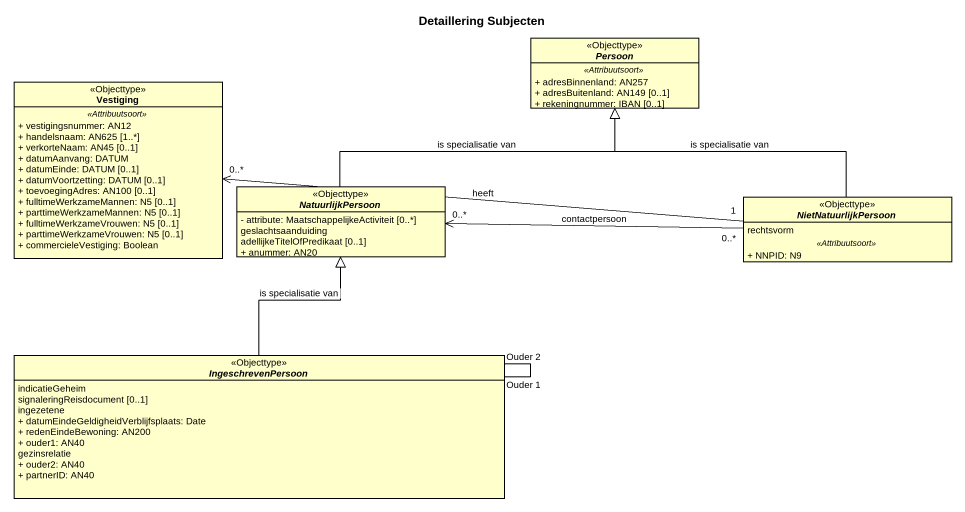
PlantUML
@startuml
title Detaillering Subjecten
hide circle
hide empty members
skinparam classAttributeIconSize 0
abstract class Persoon <<Objecttype>> {
  .. <<Attribuutsoort>> ..
  + adresBinnenland: AN257
  + adresBuitenland: AN149 [0..1]
  + rekeningnummer: IBAN [0..1]
}
class Vestiging <<Objecttype>> {
  .. <<Attribuutsoort>> ..
  + vestigingsnummer: AN12
  + handelsnaam: AN625 [1..*]
  + verkorteNaam: AN45 [0..1]
  + datumAanvang: DATUM
  + datumEinde: DATUM [0..1]
  + datumVoortzetting: DATUM [0..1]
  + toevoegingAdres: AN100 [0..1]
  + fulltimeWerkzameMannen: N5 [0..1]
  + parttimeWerkzameMannen: N5 [0..1]
  + fulltimeWerkzameVrouwen: N5 [0..1]
  + parttimeWerkzameVrouwen: N5 [0..1]
  + commercieleVestiging: Boolean
}
abstract class NatuurlijkPersoon <<Objecttype>> {
  - attribute: MaatschappelijkeActiviteit [0..*]
  geslachtsaanduiding
  adellijkeTitelOfPredikaat [0..1]
  + anummer: AN20
}
abstract class NietNatuurlijkPersoon <<Objecttype>> {
  rechtsvorm
  .. <<Attribuutsoort>> ..
  + NNPID: N9
}
abstract class IngeschrevenPersoon <<Objecttype>> {
  indicatieGeheim
  signaleringReisdocument [0..1]
  ingezetene
  + datumEindeGeldigheidVerblijfsplaats: Date
  + redenEindeBewoning: AN200
  + ouder1: AN40
  gezinsrelatie
  + ouder2: AN40
  + partnerID: AN40
}
NatuurlijkPersoon -right-|> Persoon : is specialisatie van
NietNatuurlijkPersoon -up-|> Persoon : is specialisatie van
NietNatuurlijkPersoon "1" -left-> "0..*" Vestiging : heeft
NietNatuurlijkPersoon "0..*" -left-> "0..*" NatuurlijkPersoon : contactpersoon
IngeschrevenPersoon -up-|> NatuurlijkPersoon : is specialisatie van
IngeschrevenPersoon -- IngeschrevenPersoon : Ouder 1
IngeschrevenPersoon -- IngeschrevenPersoon : Ouder 2
@enduml
